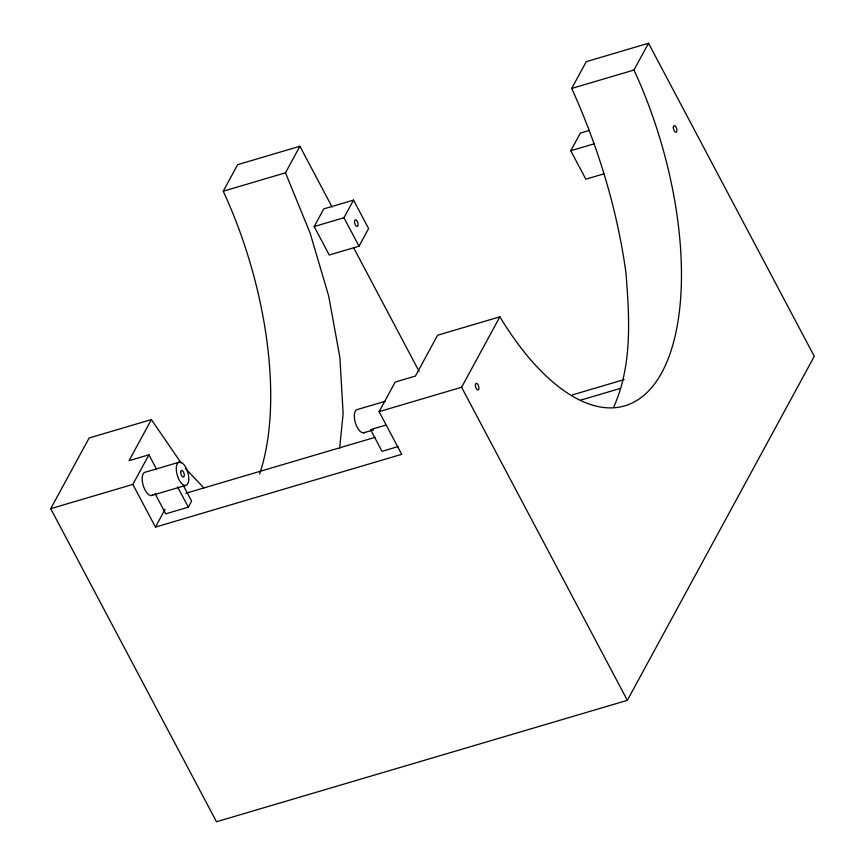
<?xml version="1.0" encoding="UTF-8"?>
<svg xmlns="http://www.w3.org/2000/svg" width="865" height="865" viewBox="0 0 865 865"><rect width="100%" height="100%" fill="white"/><g stroke="black" fill="none" stroke-linecap="round" stroke-linejoin="round"><path stroke-width="1.3" d="M339.599 448.329L343.135 413.697L339.88 357.375L328.678 296.003L310.178 233.236L285.482 172.805L299.906 146.261L332.063 206.995M613.674 407.242C632.52 365.008 629.493 317.65 625.946 272.691C617.069 208.93 598.245 147.039 571.711 88.435L586.265 61.653L648.523 43.25L814.289 356.315L627.352 700.336L216.477 821.75L50.711 508.685L89.127 437.982L151.386 419.59L181.185 463.056M259.587 474.009A243.411 109.455 73.5 0 0 223.224 191.208L237.648 164.653L299.906 146.261M151.386 419.59L129.058 460.677L148.931 454.806L156.468 469.035M50.711 508.685L132.842 484.411L148.931 454.806M314.179 226.544L323.769 208.898L353.547 200.096L368.609 228.555L359.029 246.201L329.251 255.002L314.179 226.544L343.956 217.742L353.547 200.096M132.842 484.411L155.451 527.099L165.096 509.334M155.04 493.612L165.756 513.842L188.332 507.171L191.619 501.127L183.423 485.665M155.451 527.099L401.706 454.33L379.097 411.643L395.186 382.038L415.416 376.059L437.614 335.22L499.873 316.817A243.411 109.455 73.5 0 0 661.79 372.61A243.411 109.455 73.5 0 0 633.969 70.043L648.523 43.25M603.954 173.833L585.832 179.185L570.759 150.726L580.35 133.08L589.411 130.41M379.097 411.643L461.596 387.261L499.873 316.817M223.224 191.208L285.482 172.805M571.711 88.435L633.969 70.043M570.759 150.726L594.06 143.839M179.628 462.051L145.536 472.128A12.11 5.45 73.5 0 0 143.309 485.73A12.11 5.45 73.5 0 0 152.651 495.061M385.476 401.219L357.688 409.437A12.11 5.45 73.5 0 0 355.461 423.039A12.11 5.45 73.5 0 0 364.803 432.37M371.788 429.256L385.595 425.18M151.31 495.548L185.413 485.481A12.11 5.45 73.5 0 0 185.878 467.587A12.11 5.45 73.5 0 0 176.276 468.225A12.11 5.45 73.5 0 0 185.413 485.481M363.473 432.857L373.572 429.873M185.791 493.288L375.021 437.366M572.403 394.883L624.227 379.573M398.332 446.502L382.027 451.314L370.534 429.624M580.372 400.236L620.54 388.363M185.337 468.354L203.902 487.968M461.596 387.261L627.352 700.336M343.956 217.742L359.029 246.201M353.504 247.487L419.071 371.334M177.628 486.941L188.332 507.171M673.338 127.36A3.46 1.557 73.5 0 0 675.954 132.28A3.46 1.557 73.5 0 0 676.084 127.177A3.46 1.557 73.5 0 0 673.338 127.36M354.499 221.57A3.46 1.557 73.5 0 0 357.104 226.5A3.46 1.557 73.5 0 0 357.245 221.386A3.46 1.557 73.5 0 0 354.499 221.57M475.382 385.109A3.46 1.557 73.5 0 0 477.999 390.039A3.46 1.557 73.5 0 0 478.129 384.925A3.46 1.557 73.5 0 0 475.382 385.109M180.731 472.182A3.46 1.557 73.5 0 0 183.348 477.112A3.46 1.557 73.5 0 0 183.477 471.998A3.46 1.557 73.5 0 0 180.731 472.182"/></g></svg>
